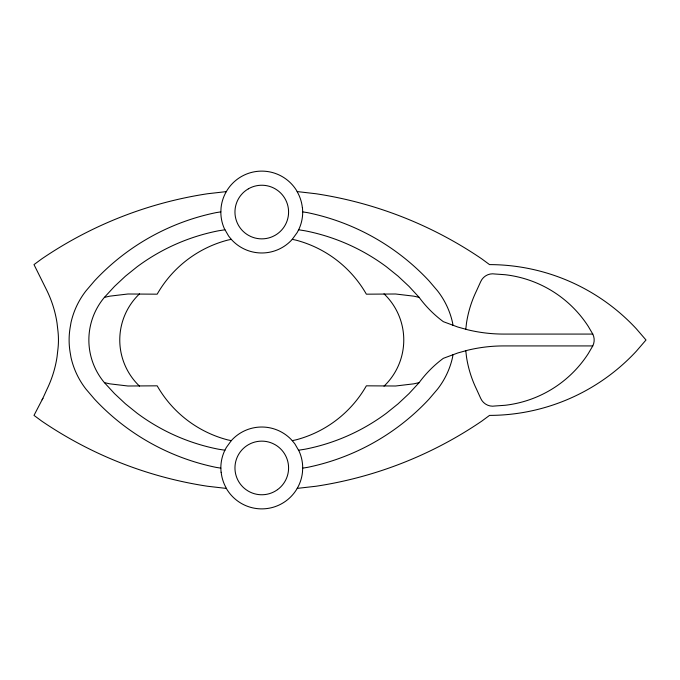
<?xml version="1.0" encoding="UTF-8"?>
<svg xmlns="http://www.w3.org/2000/svg" width="680" height="680" viewBox="0 0 680 680"><rect width="100%" height="100%" fill="white"/><g stroke="black" fill="none" stroke-linecap="round" stroke-linejoin="round"><path stroke-width="1.02" d="M465.791 329.29L466.488 323.102A112.676 112.676 0 0 1 476.51 290.836L480.683 281.664A13.115 13.115 0 0 1 495.031 274.014L505.113 274.72A114.546 114.546 0 0 1 588.242 326.341L592.773 334.075A13.149 13.149 0 0 1 592.773 345.925L588.242 353.659A114.546 114.546 0 0 1 505.113 405.28L495.031 405.986A13.115 13.115 0 0 1 480.683 398.335L476.51 389.164A112.676 112.676 0 0 1 466.488 356.898L465.791 350.71M453.016 354.56L452.514 357.51A79.823 79.823 0 0 1 437.529 389.164L428.986 399.177A229.092 229.092 0 0 1 307.504 467.364L302.685 468.129M42.857 398.335L47.03 389.164A112.676 112.676 0 0 0 57.043 356.898L57.749 350.71A81.617 81.617 0 0 0 57.749 329.29L57.043 323.102A112.676 112.676 0 0 0 47.03 290.836L34 264.605L41.718 258.91A401.412 401.412 0 0 1 207.494 193.757L226.304 191.615A40.927 40.927 0 0 1 297.211 191.581L316.047 193.757A401.412 401.412 0 0 1 481.822 258.91L489.54 264.605A200.71 200.71 0 0 1 636.225 328.67L646 340L636.225 351.33A200.71 200.71 0 0 1 489.54 415.395L481.822 421.09A401.412 401.412 0 0 1 316.047 486.242L297.228 488.385A40.927 40.927 0 0 1 226.321 488.418L207.494 486.242A401.412 401.412 0 0 1 41.718 421.09L34 415.395L42.857 398.335L42.117 399.772M226.304 191.615L226.321 191.581A40.877 40.877 0 0 0 221.068 207.774L220.838 212.049A40.927 40.927 0 0 0 224.375 228.701L228.658 236.104L231.353 239.436A40.927 40.927 0 0 0 292.188 239.436L297.211 232.518L299.157 228.701A40.927 40.927 0 0 0 302.702 212.049L302.473 207.774M297.211 488.418L297.228 488.385A40.877 40.877 0 0 0 302.473 472.226L302.702 467.95A40.927 40.927 0 0 0 299.157 451.299L294.882 443.896L292.188 440.563A40.927 40.927 0 0 0 231.353 440.563L226.321 447.483L224.375 451.299A40.927 40.927 0 0 0 220.838 467.95L221.059 472.226M224.927 450.219L218.586 449.225A200.71 200.71 0 0 1 137.122 413.227L125.46 403.844L114.529 393.626L104.388 382.619A66.266 66.266 0 0 1 104.388 297.381L114.529 286.374L125.46 276.156L137.122 266.773A200.71 200.71 0 0 1 218.586 230.775L224.927 229.78M592.773 345.925L503.625 345.925A152.703 152.703 0 0 0 467.798 350.192L457.844 352.954L443.326 358.334A114.75 114.75 0 0 0 419.144 382.619L409.003 393.626L398.072 403.844L386.41 413.227A200.71 200.71 0 0 1 304.954 449.225L298.605 450.219M104.388 297.381L109.744 296.166L127.95 293.998L157.173 294.176A114.546 114.546 0 0 1 227.443 240.176L231.276 239.343M419.144 382.619L413.797 383.834L395.59 386.002L366.367 385.824A114.546 114.546 0 0 1 296.089 439.824L292.255 440.657M220.847 211.871L216.028 212.636A229.092 229.092 0 0 0 94.554 280.823L86.011 290.836A79.823 79.823 0 0 0 71.017 322.49L70.525 325.44A75.803 75.803 0 0 0 70.525 354.56L71.017 357.51A79.823 79.823 0 0 0 86.011 389.164L94.554 399.177A229.092 229.092 0 0 0 216.028 467.364L220.847 468.129M592.773 334.075L503.625 334.075A152.703 152.703 0 0 1 467.798 329.808L457.844 327.046L443.326 321.666A114.75 114.75 0 0 1 419.144 297.381L409.003 286.374L398.072 276.156L386.41 266.773A200.71 200.71 0 0 0 304.954 230.775L298.605 229.78M302.685 211.871L307.504 212.636A229.092 229.092 0 0 1 428.986 280.823L437.529 290.836A79.823 79.823 0 0 1 452.514 322.49L453.016 325.44M292.255 239.343L296.089 240.176A114.546 114.546 0 0 1 366.367 294.176L395.59 293.998L413.797 296.166L419.144 297.381M231.276 440.657L227.443 439.824A114.546 114.546 0 0 1 157.173 385.824L127.95 386.002L109.744 383.834L104.388 382.619M297.126 191.615A40.877 40.877 0 0 1 302.37 207.774M139.528 386.163A63.809 63.809 0 0 1 139.528 293.837M226.415 488.385A40.877 40.877 0 0 1 221.17 472.226M384.013 293.837A63.809 63.809 0 0 1 384.013 386.163M248.361 188.827L246.007 190.357A26.817 26.817 0 0 0 248.361 235.272L250.861 236.547A26.817 26.817 0 0 0 272.68 236.547L275.179 235.272A26.817 26.817 0 0 0 277.534 190.357L275.179 188.827A26.817 26.817 0 0 0 248.361 188.827M277.534 489.642L275.179 491.173A26.817 26.817 0 0 1 248.361 491.173L246.007 489.642A26.817 26.817 0 0 1 248.361 444.728L250.861 443.454A26.817 26.817 0 0 1 272.68 443.454L275.179 444.728A26.817 26.817 0 0 1 277.534 489.642"/></g></svg>
